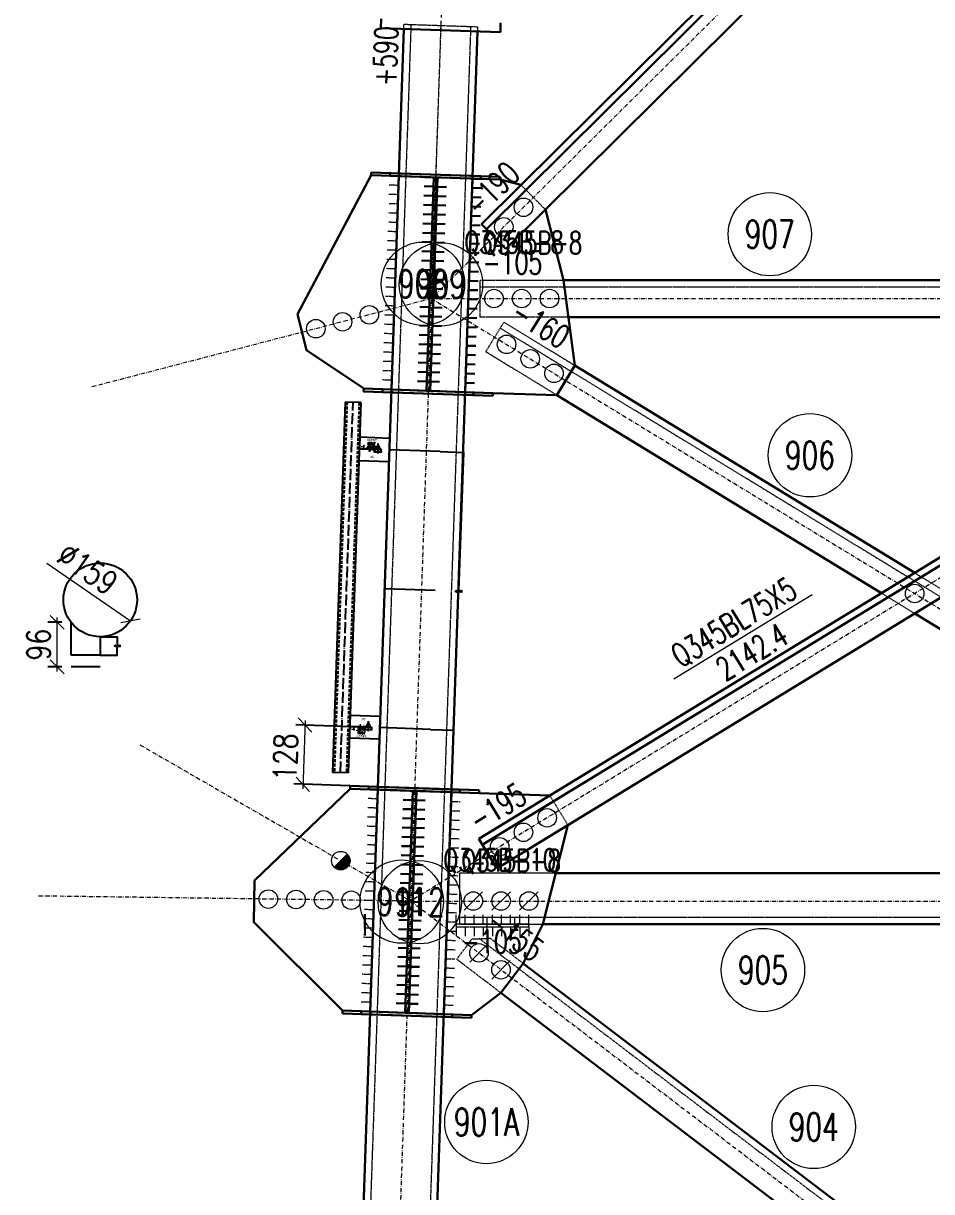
# Model space of a CAD drawing. Extents: x 4047 to 43290, y -150151 to -101862.
# Drawn here: x 13504 to 15466, y -118360 to -115837 of the extents above; entities that cross this region are included whole.
import ezdxf
from ezdxf.enums import TextEntityAlignment as Align

# ---------------------------------------------------------------- set-up
doc = ezdxf.new("R2010")
doc.units = 0
doc.header["$MEASUREMENT"] = 0
for name, pattern in [('ACAD_ISO04W100', [30, 24, -3, 0, -3]), ('Dash', [2.75, 2, -0.75]), ('DashDot', [15.6, 9, -3, 0.6, -3]), ('HIDDEN2', [4.7625, 3.175, -1.5875])]:
    doc.linetypes.add(name, pattern=pattern)
doc.layers.get('0').update_dxf_attribs({"linetype": 'CONTINUOUS', "lineweight": 25})
doc.layers.get('Defpoints').update_dxf_attribs({"linetype": 'CONTINUOUS'})
doc.styles.add('DimFont', font='simplex.shx', dxfattribs={"width": 0.8, "bigfont": 'gbhzfs.shx'})
doc.styles.add('HZ', font='txt.shx', dxfattribs={"width": 0.7, "oblique": 12, "bigfont": 'hztxt.shx'})
doc.styles.get("Standard").update_dxf_attribs({"font": 'simplex.shx', "width": 0.7, "height": 3, "bigfont": 'gbhzfs.shx'})
doc.dimstyles.new('DHDxfDimStyleOpen30', dxfattribs={"dimtxt": 2.5, "dimasz": 2.5, "dimexe": 1.25, "dimexo": 0.625, "dimtad": 2, "dimtxsty": 'DimFont', "dimblk": 'OPEN30', "dimblk1": 'OPEN30', "dimblk2": 'OPEN30', "dimcen": 2.5, "dimadec": 0, "dimazin": 0, "dimtfac": 1, "dimtmove": 0, "dimatfit": 3, "dimldrblk": 'OPEN30', "dimfxl": 0, "dimarcsym": 0})
doc.dimstyles.new('ISO-25', dxfattribs={"dimtxt": 2.5, "dimasz": 2.5, "dimexe": 1.25, "dimexo": 0.625, "dimtad": 2, "dimtxsty": 'Standard', "dimcen": 2.5, "dimadec": 0, "dimazin": 0, "dimtfac": 1, "dimtmove": 0, "dimatfit": 3, "dimfxl": 0, "dimarcsym": 0})
doc.dimstyles.new('ISO-25$0', dxfattribs={"dimtxt": 2, "dimasz": 1.5, "dimexe": 1.25, "dimexo": 0.625, "dimtad": 1, "dimdsep": 46, "dimtxsty": 'Standard', "dimcen": 2.5, "dimclrd": 150, "dimclre": 2, "dimclrt": 6, "dimadec": 0, "dimazin": 0, "dimtfac": 1, "dimtmove": 0, "dimatfit": 0, "dimfxl": 0, "dimarcsym": 0})

# ---------------------------------------------------------------- blocks, each defined once
blk = doc.blocks.new('M20X45S')
at = {"color": 3, "linetype": 'Continuous', "lineweight": 13}
blk.add_circle((0, 0), 1, dxfattribs=at)
blk = doc.blocks.new('M16X40S')
at = {"color": 3, "linetype": 'Continuous', "lineweight": 13}
blk.add_line((-0.707, -0.707), (0.707, 0.707), dxfattribs=at)
blk.add_circle((0, 0), 1, dxfattribs=at)
for radius in [0.9, 0.8, 0.7, 0.6, 0.5, 0.4, 0.3, 0.2, 0.1]:
    blk.add_arc((0, 0), radius, 225, 45, dxfattribs=at)
blk = doc.blocks.new('M20X55S')
at = {"color": 3, "linetype": 'Continuous', "lineweight": 13}
blk.add_line((-1, -1), (1, 1), dxfattribs=at)
blk.add_circle((0, 0), 1, dxfattribs=at)
blk = doc.blocks.new('_OBLIQUE')
at = {"color": 0, "linetype": 'ByBlock', "lineweight": -2}
blk.add_line((-0.5, -0.5), (0.5, 0.5), dxfattribs=at)
blk = doc.blocks.new('*D66')
at = {"color": 0, "linetype": 'Continuous', "lineweight": 0}
blk.add_line((13554.7, -117002.9), (13735.8, -117127.1), dxfattribs=at)
at = {"layer": 'Defpoints', "color": 0, "linetype": 'Continuous'}
for p in [(13604.7, -117037.2), (13735.8, -117127.1)]:
    blk.add_point(p, dxfattribs=at)
at = {"color": 0, "linetype": 'Continuous', "lineweight": 0, "xscale": 30, "yscale": 30, "zscale": 30, "rotation": 325.5448666322968}
blk.add_blockref('_OBLIQUE', (13735.8, -117127.1), dxfattribs=at)
at = {"color": 6, "linetype": 'Continuous', "insert": (13643.1, -117015.1), "char_height": 50, "attachment_point": 5, "rotation": 325.5449, "style": 'DimFont'}
blk.add_mtext('∅159', dxfattribs=at)
blk = doc.blocks.new('_OPEN30')
at = {"color": 0, "linetype": 'ByBlock', "lineweight": -2}
for p, q in [((-1, 0.268), (0, 0)), ((0, 0), (-1, -0.268)), ((0, 0), (-1, 0))]:
    blk.add_line(p, q, dxfattribs=at)
blk = doc.blocks.new('*D67')
at = {"color": 0, "linetype": 'Continuous', "lineweight": -2}
for p, q in [((13670.3, -117161.7), (13707.2, -117161.7)), ((13707, -117161.8), (13707, -117180.1)), ((13707, -117201.5), (13707, -117183.2)), ((13670.3, -117201.7), (13707.2, -117201.7))]:
    blk.add_line(p, q, dxfattribs=at)
at = {"color": 0, "linetype": 'Continuous'}
for points in [[(13707, -117161.8), (13707, -117161.8), (13707, -117161.7)], [(13707, -117201.5), (13707, -117201.5), (13707, -117201.7)]]:
    blk.add_solid(points, dxfattribs=at)
at = {"layer": 'Defpoints', "color": 0, "linetype": 'Continuous'}
for p in [(13670.2, -117161.7), (13707, -117161.7), (13670.2, -117201.7)]:
    blk.add_point(p, dxfattribs=at)
at = {"color": 0, "linetype": 'Continuous', "insert": (13707, -117181.7), "char_height": 3, "attachment_point": 5}
blk.add_mtext('\\A1;40.0000', dxfattribs=at)
blk = doc.blocks.new('*D68')
at = {"color": 0, "linetype": 'Continuous', "lineweight": -2}
for p, q in [((13587.2, -117130.6), (13557, -117130.6)), ((13587.2, -117226.7), (13557, -117226.7))]:
    blk.add_line(p, q, dxfattribs=at)
at = {"color": 0, "linetype": 'Continuous', "lineweight": 0}
blk.add_line((13577, -117236.7), (13577, -117120.6), dxfattribs=at)
at = {"layer": 'Defpoints', "color": 0, "linetype": 'Continuous'}
for p in [(13577, -117130.6), (13607.2, -117130.6), (13607.2, -117226.7)]:
    blk.add_point(p, dxfattribs=at)
at = {"color": 0, "linetype": 'Continuous', "lineweight": 0, "xscale": 30, "yscale": 30, "zscale": 30}
for p, rotation in [((13577, -117130.6), 90), ((13577, -117226.7), 270)]:
    blk.add_blockref('_OBLIQUE', p, dxfattribs=dict(at, rotation=rotation))
at = {"color": 6, "linetype": 'Continuous', "insert": (13537, -117178.6), "char_height": 50, "attachment_point": 5, "rotation": 90, "style": 'DimFont'}
blk.add_mtext('96', dxfattribs=at)
blk = doc.blocks.new('*D74')
at = {"color": 2, "linetype": 'Continuous', "lineweight": -2}
for p, q in [((14404.3, -116762.2), (14454.7, -116763.9)), ((14383.7, -117361.8), (14434.2, -117363.6))]:
    blk.add_line(p, q, dxfattribs=at)
at = {"color": 150, "linetype": 'Continuous', "lineweight": -2}
for p, q in [((14454.6, -116764.1), (14444.3, -117062.2)), ((14434, -117363.4), (14444.2, -117065.3))]:
    blk.add_line(p, q, dxfattribs=at)
at = {"color": 150, "linetype": 'Continuous'}
for points in [[(14454.5, -116764.1), (14454.6, -116764.1), (14454.6, -116763.9)], [(14434, -117363.4), (14434, -117363.4), (14434, -117363.6)]]:
    blk.add_solid(points, dxfattribs=at)
at = {"layer": 'Defpoints', "color": 0, "linetype": 'Continuous'}
for p in [(14404.2, -116762.2), (14454.6, -116763.9), (14383.6, -117361.8)]:
    blk.add_point(p, dxfattribs=at)
at = {"color": 6, "linetype": 'Continuous', "insert": (14444.3, -117063.7), "char_height": 3, "attachment_point": 5}
blk.add_mtext('\\A1;600.0000', dxfattribs=at)
blk = doc.blocks.new('*D76')
at = {"color": 0, "linetype": 'Continuous', "lineweight": 0}
blk.add_line((14112.8, -117342.5), (14107.7, -117490.4), dxfattribs=at)
at = {"color": 0, "linetype": 'Continuous', "lineweight": -2}
for p, q in [((14254.2, -117357.4), (14092.4, -117351.9)), ((14249.8, -117485.2), (14088, -117479.7))]:
    blk.add_line(p, q, dxfattribs=at)
at = {"layer": 'Defpoints', "color": 0, "linetype": 'Continuous'}
for p in [(14274.2, -117358.1), (14108, -117480.4), (14269.8, -117485.9)]:
    blk.add_point(p, dxfattribs=at)
at = {"color": 0, "linetype": 'Continuous', "lineweight": 0, "xscale": 30, "yscale": 30, "zscale": 30}
for p, rotation in [((14112.4, -117352.5), 88.03589448183244), ((14108, -117480.4), 268.0358944818324)]:
    blk.add_blockref('_OBLIQUE', p, dxfattribs=dict(at, rotation=rotation))
at = {"color": 6, "linetype": 'Continuous', "insert": (14070, -117421.6), "char_height": 50, "attachment_point": 5, "rotation": 88.0359, "style": 'DimFont'}
blk.add_mtext('128', dxfattribs=at)

msp = doc.modelspace()

# ---------------------------------------------------------------- linework, layer by layer
at = {"color": 2, "linetype": 'DashDot', "lineweight": 15}
for p, q in [((14635.98819, -109127.58361), (14385.50606, -116431.64477)), ((16404.13351, -114430.46768), (14385.50606, -116431.64477)), ((14405.72736, -115841.99139), (14141.87861, -123535.82342)), ((14385.77132, -116431.71865), (13650.24636, -116623.03781)), ((16472.76016, -116431.64525), (14340.89722, -117732.41048)), ((14385.50606, -116431.64477), (16472.76096, -116431.64477)), ((14385.50685, -116431.64525), (16517.3698, -117732.41048)), ((13755.96896, -117395.09976), (14340.66521, -117732.37604)), ((14341.17041, -117732.4238), (13531.24395, -117721.50854)), ((14340.89742, -117732.40926), (16575.7015, -119433.40991)), ((14340.89821, -117732.40987), (16517.3688, -117732.40987))]:
    msp.add_line(p, q, dxfattribs=at)
at = {"color": 7, "linetype": 'Continuous', "lineweight": 30}
for p, q in [((16292.0679, -114509.1779), (14504.2456, -116281.54506)), ((14390.38501, -116169.93794), (14370.39678, -116169.25247)), ((14398.38031, -116170.21213), (14418.36854, -116170.89759)), ((14473.92939, -116172.80297), (14493.91764, -116173.48844)), ((14389.69807, -116189.96905), (14369.70984, -116189.28358)), ((14397.69337, -116190.24323), (14417.6816, -116190.9287)), ((14473.24246, -116192.83408), (14493.23071, -116193.51955)), ((14388.3242, -116230.03126), (14368.33596, -116229.3458)), ((14389.01114, -116210.00016), (14369.0229, -116209.31469)), ((14396.31949, -116230.30545), (14416.30773, -116230.99092)), ((14397.00643, -116210.27434), (14416.99467, -116210.95981)), ((14472.55552, -116212.86519), (14492.54377, -116213.55066)), ((14387.63726, -116250.06237), (14367.64903, -116249.3769)), ((14395.63256, -116250.33656), (14415.62079, -116251.02203)), ((14471.18164, -116252.9274), (14491.16989, -116253.61287)), ((14471.86858, -116232.8963), (14491.85683, -116233.58176)), ((14386.95032, -116270.09348), (14366.96209, -116269.40801)), ((14394.94562, -116270.36767), (14414.93385, -116271.05313)), ((14470.4947, -116272.95851), (14490.48295, -116273.64398)), ((14386.26339, -116290.12459), (14366.27515, -116289.43912)), ((14394.25868, -116290.39878), (14414.24692, -116291.08424)), ((14469.80777, -116292.98962), (14489.79602, -116293.67509)), ((14384.88951, -116330.18681), (14364.90127, -116329.50134)), ((14385.57645, -116310.1557), (14365.58821, -116309.47023)), ((14392.88481, -116330.46099), (14412.87304, -116331.14646)), ((14393.57174, -116310.42988), (14413.55998, -116311.11535)), ((14468.43389, -116333.05184), (14488.42214, -116333.73731)), ((14469.12083, -116313.02073), (14489.10908, -116313.7062)), ((14384.20257, -116350.21791), (14364.21434, -116349.53245)), ((14392.19787, -116350.4921), (14412.1861, -116351.17757)), ((14467.74695, -116353.08295), (14487.7352, -116353.76841)), ((14383.51564, -116370.24902), (14363.5274, -116369.56355)), ((14391.51093, -116370.52321), (14411.49917, -116371.20868)), ((14467.06002, -116373.11405), (14487.04827, -116373.79952)), ((14382.8287, -116390.28013), (14362.84046, -116389.59466)), ((14390.82399, -116390.55432), (14410.81223, -116391.23978)), ((14466.37308, -116393.14516), (14486.36133, -116393.83063)), ((14381.45482, -116430.34235), (14361.46659, -116429.65688)), ((14382.14176, -116410.31124), (14362.15352, -116409.62577)), ((14389.45012, -116430.61653), (14409.43835, -116431.302)), ((14390.13705, -116410.58543), (14410.12529, -116411.27089)), ((14464.9992, -116433.20738), (14484.98745, -116433.89285)), ((14465.68614, -116413.17627), (14485.67439, -116413.86174)), ((14380.76788, -116450.37346), (14360.77965, -116449.68799)), ((14388.76318, -116450.64764), (14408.75142, -116451.33311)), ((14464.31227, -116453.23849), (14484.30052, -116453.92396)), ((14380.08095, -116470.40456), (14360.09271, -116469.7191)), ((14388.07624, -116470.67875), (14408.06448, -116471.36422)), ((14463.62533, -116473.2696), (14483.61358, -116473.95506)), ((14378.70707, -116510.46678), (14358.71884, -116509.78131)), ((14379.39401, -116490.43567), (14359.40577, -116489.7502)), ((14387.3893, -116490.70986), (14407.37754, -116491.39533)), ((14462.93839, -116493.3007), (14482.92664, -116493.98617)), ((16324.19728, -116495.34824), (14495.37834, -117611.20989)), ((14378.02013, -116530.49789), (14358.0319, -116529.81242)), ((14386.01543, -116530.77208), (14406.00366, -116531.45754)), ((14386.70237, -116510.74097), (14406.6906, -116511.42643)), ((14461.56452, -116533.36292), (14481.55277, -116534.04839)), ((14462.25145, -116513.33181), (14482.2397, -116514.01728)), ((14377.3332, -116550.529), (14357.34496, -116549.84353)), ((14385.32849, -116550.80318), (14405.31673, -116551.48865)), ((14460.87758, -116553.39403), (14480.86583, -116554.0795)), ((14376.64626, -116570.56011), (14356.65802, -116569.87464)), ((14384.64155, -116570.83429), (14404.62979, -116571.51976)), ((14460.19064, -116573.42514), (14480.17889, -116574.11061)), ((14375.27238, -116610.62232), (14355.28415, -116609.93685)), ((14375.95932, -116590.59121), (14355.97108, -116589.90575)), ((14383.26768, -116610.89651), (14403.25591, -116611.58198)), ((14383.95462, -116590.8654), (14403.94285, -116591.55087)), ((14459.5037, -116593.45625), (14479.49195, -116594.14171)), ((14374.58545, -116630.65343), (14354.59721, -116629.96796)), ((14382.58074, -116630.92762), (14402.56898, -116631.61308)), ((14458.12983, -116633.51846), (14478.11808, -116634.20393)), ((14458.81676, -116613.48735), (14478.80501, -116614.17282)), ((14344.9614, -117494.49084), (14324.97316, -117493.80537)), ((14344.27662, -117514.45899), (14324.28839, -117513.77353)), ((14352.27192, -117514.73318), (14372.26015, -117515.41865)), ((14352.9567, -117494.76502), (14372.94493, -117495.45049)), ((14343.59184, -117534.42715), (14323.60361, -117533.74169)), ((14351.58714, -117534.70134), (14371.57537, -117535.38681)), ((14342.90706, -117554.39531), (14322.91883, -117553.70984)), ((14350.90236, -117554.6695), (14370.89059, -117555.35496)), ((14341.53751, -117594.33163), (14321.54927, -117593.64616)), ((14342.22229, -117574.36347), (14322.23405, -117573.678)), ((14349.5328, -117594.60581), (14369.52104, -117595.29128)), ((14350.21758, -117574.63766), (14370.20582, -117575.32312)), ((14340.85273, -117614.29978), (14320.86449, -117613.61432)), ((14348.84802, -117614.57397), (14368.83626, -117615.25944)), ((14340.16795, -117634.26794), (14320.17971, -117633.58247)), ((14348.16324, -117634.54213), (14368.15148, -117635.2276)), ((14339.48317, -117654.2361), (14319.49493, -117653.55063)), ((14347.47846, -117654.51029), (14367.4667, -117655.19575)), ((14338.11361, -117694.17242), (14318.12538, -117693.48695)), ((14338.79839, -117674.20426), (14318.81016, -117673.51879)), ((14346.10891, -117694.4466), (14366.09714, -117695.13207)), ((14346.79369, -117674.47844), (14366.78192, -117675.16391)), ((14337.42883, -117714.14057), (14317.4406, -117713.45511)), ((14345.42413, -117714.41476), (14365.41236, -117715.10023)), ((14336.74405, -117734.10873), (14316.75582, -117733.42326)), ((14344.73935, -117734.38292), (14364.72759, -117735.06839)), ((14336.05928, -117754.07689), (14316.07104, -117753.39142)), ((14344.05457, -117754.35108), (14364.04281, -117755.03654)), ((14334.68972, -117794.0132), (14314.70148, -117793.32774)), ((14335.3745, -117774.04505), (14315.38626, -117773.35958)), ((14342.68501, -117794.28739), (14362.67325, -117794.97286)), ((14343.36979, -117774.31923), (14363.35803, -117775.0047)), ((14334.00494, -117813.98136), (14314.0167, -117813.2959)), ((14342.00023, -117814.25555), (14361.98847, -117814.94102)), ((14333.32016, -117833.94952), (14313.33192, -117833.26405)), ((14341.31545, -117834.22371), (14361.30369, -117834.90918)), ((14332.63538, -117853.91768), (14312.64715, -117853.23221)), ((14340.63068, -117854.19187), (14360.61891, -117854.87733)), ((14331.26582, -117893.85399), (14311.27759, -117893.16853)), ((14331.9506, -117873.88584), (14311.96237, -117873.20037)), ((14339.26112, -117894.12818), (14359.24935, -117894.81365)), ((14339.9459, -117874.16002), (14359.93413, -117874.84549)), ((14330.58104, -117913.82215), (14310.59281, -117913.13668)), ((14338.57634, -117914.09634), (14358.56458, -117914.78181)), ((14329.89627, -117933.79031), (14309.90803, -117933.10484)), ((14337.89156, -117934.0645), (14357.8798, -117934.74996)), ((14328.52671, -117973.72663), (14308.53847, -117973.04116)), ((14329.21149, -117953.75847), (14309.22325, -117953.073)), ((14337.20678, -117954.03265), (14357.19502, -117954.71812)), ((14336.522, -117974.00081), (14356.51024, -117974.68628))]:
    msp.add_line(p, q, dxfattribs=at)
at = {"color": 1, "linetype": 'Dash', "lineweight": 20}
for p, q in [((14341.26525, -115839.78076), (14098.32327, -122923.97116)), ((14470.18947, -115844.20203), (14227.24748, -122928.39243)), ((14325.93133, -115849.26078), (14326.27407, -115839.26666)), ((14326.27407, -115839.26666), (14485.18065, -115844.71613)), ((14485.18065, -115844.71613), (14484.83792, -115854.71025)), ((14255.49422, -116165.31206), (14315.07782, -116167.35539)), ((14315.07782, -116167.35539), (14295.21662, -116166.67428)), ((14473.92939, -116172.80297), (14533.79665, -116174.85603)), ((14313.70394, -116207.4176), (14293.84274, -116206.73649)), ((14314.39088, -116187.3865), (14294.52968, -116186.70539)), ((14578.90551, -116186.40885), (14631.7078, -116239.67158)), ((14313.017, -116227.44871), (14293.1558, -116226.7676)), ((14312.33006, -116247.47982), (14292.46887, -116246.79871)), ((14311.64313, -116267.51093), (14291.78193, -116266.82982)), ((14310.26925, -116307.57315), (14290.40805, -116306.89204)), ((14310.95619, -116287.54204), (14291.09499, -116286.86093)), ((14309.58231, -116327.60425), (14289.72111, -116326.92314)), ((14308.89538, -116347.63536), (14289.03418, -116346.95425)), ((14308.20844, -116367.66647), (14288.34724, -116366.98536)), ((14306.83456, -116407.72869), (14286.97336, -116407.04758)), ((14307.5215, -116387.69758), (14287.6603, -116387.01647)), ((14490.50606, -116471.64477), (14490.50606, -116391.64477)), ((14490.50606, -116391.64477), (14670.50606, -116391.64477)), ((14490.50606, -116406.64477), (16367.76096, -116406.64477)), ((14306.14763, -116427.7598), (14286.28643, -116427.07869)), ((14305.46069, -116447.7909), (14285.59949, -116447.10979)), ((14304.77375, -116467.82201), (14284.91255, -116467.1409)), ((14681.35101, -116471.64477), (14490.50606, -116471.64477)), ((14502.81842, -116546.56694), (14541.88256, -116482.54356)), ((14541.88256, -116482.54356), (14695.53786, -116576.297)), ((14303.39987, -116507.88423), (14283.53868, -116507.20312)), ((14304.08681, -116487.85312), (14284.22561, -116487.17201)), ((14534.06973, -116495.34824), (16362.88868, -117611.20989)), ((14302.71294, -116527.91534), (14282.85174, -116527.23423)), ((14302.026, -116547.94645), (14282.1648, -116547.26534)), ((14656.47372, -116640.32038), (14502.81842, -116546.56694)), ((14301.33906, -116567.97755), (14281.47786, -116567.29644)), ((14299.96519, -116608.03977), (14280.10399, -116607.35866)), ((14300.65212, -116588.00866), (14280.79092, -116587.32755)), ((14299.27825, -116628.07088), (14239.69465, -116626.02755)), ((14299.27825, -116628.07088), (14279.41705, -116627.38977)), ((14518.00312, -116635.57173), (14458.12983, -116633.51846)), ((15429.13351, -117023.9035), (15501.13049, -117067.83276)), ((15429.13351, -117111.76203), (15357.13653, -117067.83276)), ((14210.07098, -117489.86497), (14269.65436, -117491.90829)), ((14269.65436, -117491.90829), (14249.79324, -117491.22718)), ((14268.96958, -117511.87645), (14249.10846, -117511.19534)), ((14427.821, -117517.32403), (14447.80925, -117518.0095)), ((14428.50578, -117497.35587), (14448.49403, -117498.04134)), ((14428.50578, -117497.35587), (14488.37907, -117499.40914)), ((14641.2226, -117504.65068), (14680.28674, -117568.67406)), ((14268.28481, -117531.84461), (14248.42368, -117531.1635)), ((14427.13622, -117537.29219), (14447.12447, -117537.97765)), ((14267.60003, -117551.81277), (14247.7389, -117551.13166)), ((14426.45145, -117557.26034), (14446.4397, -117557.94581)), ((14266.23047, -117591.74908), (14246.36934, -117591.06797)), ((14266.91525, -117571.78092), (14247.05412, -117571.09981)), ((14425.76667, -117577.2285), (14445.75492, -117577.91397)), ((14265.54569, -117611.71724), (14245.68456, -117611.03613)), ((14424.39711, -117617.16482), (14444.38536, -117617.85028)), ((14425.08189, -117597.19666), (14445.07014, -117597.88213)), ((14264.86091, -117631.6854), (14244.99978, -117631.00429)), ((14423.71233, -117637.13297), (14443.70058, -117637.81844)), ((14264.17613, -117651.65355), (14244.31501, -117650.97245)), ((14423.02755, -117657.10113), (14443.0158, -117657.7866)), ((14262.80658, -117691.58987), (14242.94545, -117690.90876)), ((14263.49135, -117671.62171), (14243.63023, -117670.9406)), ((14422.34277, -117677.06929), (14442.33102, -117677.75476)), ((14445.89821, -117672.40987), (14445.89821, -117782.40987)), ((14653.88949, -117672.40987), (14445.89821, -117672.40987)), ((14262.1218, -117711.55803), (14242.26067, -117710.87692)), ((14420.97321, -117717.00561), (14440.96146, -117717.69107)), ((14421.65799, -117697.03745), (14441.64624, -117697.72292)), ((14261.43702, -117731.52619), (14241.57589, -117730.84508)), ((14420.28844, -117736.97376), (14440.27669, -117737.65923)), ((14260.06746, -117771.4625), (14240.20633, -117770.78139)), ((14240.7782, -117781.07802), (14240.96985, -117761.0907)), ((14260.75224, -117751.49434), (14240.89111, -117750.81324)), ((14242.75787, -117780.86796), (14242.94952, -117760.88064)), ((14419.60366, -117756.94192), (14439.59191, -117757.62739)), ((14438.54546, -117782.40987), (14438.54546, -117762.42163)), ((14445.89821, -117767.40987), (16412.3688, -117767.40987)), ((14458.21455, -117782.40987), (14458.21455, -117762.42163)), ((14477.88365, -117782.40987), (14477.88365, -117762.42163)), ((14497.55274, -117782.40987), (14497.55274, -117762.42163)), ((14517.22184, -117782.40987), (14517.22184, -117762.42163)), ((14536.89093, -117782.40987), (14536.89093, -117762.42163)), ((14556.56003, -117782.40987), (14556.56003, -117762.42163)), ((14576.22912, -117782.40987), (14576.22912, -117762.42163)), ((14595.89821, -117782.40987), (14595.89821, -117762.42163)), ((14259.38268, -117791.43066), (14239.52155, -117790.74955)), ((14240.72071, -117787.07421), (14240.52906, -117807.06153)), ((14240.72071, -117787.07421), (14240.7782, -117781.07802)), ((14242.70038, -117786.86415), (14240.72071, -117787.07421)), ((14240.7782, -117781.07802), (14242.75787, -117780.86796)), ((14242.70038, -117786.86415), (14242.50874, -117806.85147)), ((14242.75787, -117780.86796), (14242.70038, -117786.86415)), ((14418.91888, -117776.91008), (14438.90713, -117777.59555)), ((14438.54546, -117782.40987), (14438.54546, -117788.40634)), ((14595.89821, -117782.40987), (14438.54546, -117782.40987)), ((14438.54546, -117788.40634), (14438.54546, -117808.39458)), ((14438.54546, -117788.40634), (14595.89821, -117788.40634)), ((14445.89821, -117782.40987), (14625.89821, -117782.40987)), ((14458.21455, -117788.40634), (14458.21455, -117808.39458)), ((14477.88365, -117788.40634), (14477.88365, -117808.39458)), ((14497.55274, -117788.40634), (14497.55274, -117808.39458)), ((14517.22184, -117788.40634), (14517.22184, -117808.39458)), ((14536.89093, -117788.40634), (14536.89093, -117808.39458)), ((14556.56003, -117788.40634), (14556.56003, -117808.39458)), ((14576.22912, -117788.40634), (14576.22912, -117808.39458)), ((14595.89821, -117788.40634), (14595.89821, -117782.40987)), ((14595.89821, -117788.40634), (14595.89821, -117808.39458)), ((14258.6979, -117811.39882), (14238.83677, -117810.71771)), ((14417.54932, -117816.8464), (14437.53757, -117817.53186)), ((14418.2341, -117796.87824), (14438.22235, -117797.56371)), ((14440.0084, -117858.11532), (14473.31962, -117814.35047)), ((14473.31962, -117814.35047), (14512.33282, -117812.62711)), ((14488.9249, -117813.66112), (16467.50564, -119319.63972)), ((14512.33282, -117812.62711), (14583.94883, -117867.13698)), ((14258.01312, -117831.36698), (14238.152, -117830.68587)), ((14416.86454, -117836.81455), (14436.85279, -117837.50002)), ((14256.64357, -117871.30329), (14236.78244, -117870.62218)), ((14257.32834, -117851.33513), (14237.46722, -117850.65403)), ((14416.17976, -117856.78271), (14436.16801, -117857.46818)), ((14535.49615, -117930.79495), (14440.0084, -117858.11532)), ((14255.95879, -117891.27145), (14236.09766, -117890.59034)), ((14414.81021, -117896.71903), (14434.79845, -117897.40449)), ((14415.49498, -117876.75087), (14435.48323, -117877.43634)), ((14255.27401, -117911.23961), (14235.41288, -117910.5585)), ((14414.12543, -117916.68718), (14434.11368, -117917.37265)), ((14254.58923, -117931.20776), (14234.7281, -117930.52666)), ((14413.44065, -117936.65534), (14433.4289, -117937.34081)), ((14253.21967, -117971.14408), (14193.63629, -117969.10076)), ((14253.21967, -117971.14408), (14233.35854, -117970.46297)), ((14253.90445, -117951.17592), (14234.04332, -117950.49481)), ((14412.75587, -117956.6235), (14432.74412, -117957.30897)), ((14412.07109, -117976.59166), (14432.05934, -117977.27713)), ((14471.94438, -117978.64493), (14412.07109, -117976.59166))]:
    msp.add_line(p, q, dxfattribs=at)
at = {"color": 3, "ltscale": 5}
for p, q in [((14199.23795, -116655.10301), (14171.81924, -117454.63301)), ((14233.21798, -116656.26831), (14199.23795, -116655.10301)), ((14233.21798, -116656.26831), (14205.79926, -117455.7983)), ((14230.64747, -116731.22424), (14228.9338, -116781.19487)), ((14295.60928, -116733.45201), (14230.64747, -116731.22424)), ((14293.89561, -116783.42264), (14295.60928, -116733.45201)), ((14229.79064, -116756.20956), (14278.512, -116757.88038)), ((14269.76714, -116757.58049), (14229.79064, -116756.20956)), ((14269.76714, -116757.58049), (14269.46724, -116766.32535)), ((14269.76714, -116757.58049), (14270.21697, -116744.4632)), ((14228.9338, -116781.19487), (14293.89561, -116783.42264)), ((14293.89561, -116783.42264), (14293.89561, -116783.42264)), ((14208.36976, -117380.84237), (14210.08343, -117330.87174)), ((14210.08343, -117330.87174), (14275.04525, -117333.09951)), ((14275.04525, -117333.09951), (14273.33158, -117383.07014)), ((14275.04525, -117333.09951), (14275.04525, -117333.09951)), ((14209.2266, -117355.85705), (14257.94796, -117357.52788)), ((14249.2031, -117357.22799), (14209.2266, -117355.85705)), ((14249.2031, -117357.22799), (14248.90321, -117365.97285)), ((14249.2031, -117357.22799), (14248.90321, -117365.97285)), ((14249.2031, -117357.22799), (14249.65294, -117344.1107)), ((14249.2031, -117357.22799), (14249.50299, -117348.48313)), ((14273.33158, -117383.07014), (14208.36976, -117380.84237)), ((14205.79926, -117455.7983), (14171.81924, -117454.63301))]:
    msp.add_line(p, q, dxfattribs=at)
at = {"color": 3, "linetype": 'HIDDEN2', "ltscale": 2}
for p, q in [((14203.2356, -116655.2401), (14175.81689, -117454.7701)), ((14229.22033, -116656.13121), (14201.80161, -117455.66121))]:
    msp.add_line(p, q, dxfattribs=at)
at = {"color": 3, "linetype": 'ACAD_ISO04W100'}
msp.add_line((14188.80925, -117455.21565), (14216.22796, -116655.68566), dxfattribs=at)
at = {"color": 10}
for p, q in [((14270.10469, -116747.73755), (14261.07412, -116762.20964)), ((14261.07412, -116762.20964), (14278.1226, -116762.79429)), ((14278.1226, -116762.79429), (14270.10469, -116747.73755)), ((14249.54065, -117347.38504), (14240.51008, -117361.85713)), ((14240.51008, -117361.85713), (14257.55857, -117362.44179)), ((14257.55857, -117362.44179), (14249.54065, -117347.38504))]:
    msp.add_line(p, q, dxfattribs=at)
at = {"color": 3, "linetype": 'Continuous'}
for p, q in [((14404.19281, -116762.19042), (14294.75245, -116758.43733)), ((14393.9108, -117062.01417), (14284.47043, -117058.26108)), ((13590.70685, -117082.15194), (13590.20685, -117082.15194)), ((13607.20685, -117201.65194), (13607.20685, -117130.64163)), ((13670.20685, -117161.65194), (13670.20685, -117201.65194)), ((13670.20685, -117201.65194), (13607.20685, -117201.65194)), ((13670.20685, -117226.65194), (13607.20685, -117226.65194)), ((14383.62878, -117361.83792), (14274.18841, -117358.08482))]:
    msp.add_line(p, q, dxfattribs=at)
at = {"color": 7, "linetype": 'Continuous', "lineweight": 13}
msp.add_line((15207.49557, -117071.27829), (14908.7198, -117253.5776), dxfattribs=at)
at = {"color": 7, "linetype": 'Continuous', "lineweight": 30}
for points in [[(16281.50744, -114498.52535), (14493.68514, -116270.89252)], [(14546.48743, -116324.15524), (16334.30973, -114551.78808)], [(14277.14588, -115827.576), (14276.46041, -115847.56425)], [(14083.67482, -122913.46294), (14325.93133, -115849.26078)], [(14276.46041, -115847.56425), (14534.30884, -115856.40679)], [(14534.30884, -115856.40679), (14534.99431, -115836.41854)], [(14484.83792, -115854.71025), (14242.5814, -122918.91241)], [(14096.1152, -116465.47952), (14255.49422, -116165.31206)], [(14255.33593, -116159.3031), (14255.13029, -116165.29958)], [(14255.13029, -116165.29958), (14492.2588, -116173.43155)], [(14492.46444, -116167.43508), (14255.33593, -116159.3031)], [(14295.89266, -116166.69746), (14296.0983, -116160.70099)], [(14533.79665, -116174.85603), (14295.89266, -116166.69746)], [(14296.0983, -116160.70099), (14534.00229, -116168.85956)], [(14315.07782, -116167.35539), (14299.27825, -116628.07088)], [(14390.38501, -116169.93794), (14374.58545, -116630.65343)], [(14382.58074, -116630.92762), (14398.38031, -116170.21213)], [(14398.38031, -116170.21213), (14390.38501, -116169.93794)], [(14458.12983, -116633.51846), (14473.92939, -116172.80297)], [(14492.2588, -116173.43155), (14492.46444, -116167.43508)], [(14534.00229, -116168.85956), (14533.79665, -116174.85603)], [(14533.79665, -116174.85603), (14533.89414, -116174.85938)], [(14533.89414, -116174.85938), (14578.90551, -116186.40885)], [(14631.7078, -116239.67158), (14670.50606, -116391.64477)], [(14493.68514, -116270.89252), (14546.48743, -116324.15524)], [(14670.50606, -116391.64477), (14695.53786, -116576.297)], [(14670.50606, -116391.64477), (16187.76096, -116391.64477)], [(14115.97575, -116542.93309), (14096.1152, -116465.47952)], [(16316.38446, -116482.54356), (14487.56551, -117598.40521)], [(16176.91601, -116471.64477), (14681.35101, -116471.64477)], [(14239.69465, -116626.02755), (14115.97575, -116542.93309)], [(14526.62965, -117662.42859), (16355.44859, -116546.56694)], [(14695.53786, -116576.297), (14656.47372, -116640.32038)], [(14695.53786, -116576.297), (15429.13351, -117023.9035)], [(14239.33073, -116626.01507), (14239.12509, -116632.01154)], [(14239.12509, -116632.01154), (14476.25359, -116640.14352)], [(14476.45923, -116634.14704), (14239.33073, -116626.01507)], [(14279.77158, -116633.40545), (14279.97722, -116627.40898)], [(14517.79748, -116641.56821), (14279.77158, -116633.40545)], [(14279.97722, -116627.40898), (14518.00312, -116635.57173)], [(14374.58545, -116630.65343), (14382.58074, -116630.92762)], [(14476.25359, -116640.14352), (14476.45923, -116634.14704)], [(14518.00312, -116635.57173), (14517.79748, -116641.56821)], [(14656.47372, -116640.32038), (14518.00312, -116635.57173)], [(15357.13653, -117067.83276), (14656.47372, -116640.32038)], [(16177.98028, -117568.67406), (15429.13351, -117111.76203)], [(14003.23591, -117687.84728), (14210.07098, -117489.86497)], [(14209.91247, -117483.856), (14209.70683, -117489.85248)], [(14209.70683, -117489.85248), (14446.832, -117497.98434)], [(14447.03764, -117491.98787), (14209.91247, -117483.856)], [(14250.35317, -117491.24639), (14250.55882, -117485.24991)], [(14488.37907, -117499.40914), (14250.35317, -117491.24639)], [(14250.55882, -117485.24991), (14488.58471, -117493.41266)], [(14269.65436, -117491.90829), (14253.21967, -117971.14408)], [(14446.832, -117497.98434), (14447.03764, -117491.98787)], [(14488.58471, -117493.41266), (14488.37907, -117499.40914)], [(14344.9614, -117494.49084), (14328.52671, -117973.72663)], [(14336.522, -117974.00081), (14352.9567, -117494.76502)], [(14352.9567, -117494.76502), (14344.9614, -117494.49084)], [(14412.07109, -117976.59166), (14428.50578, -117497.35587)], [(14488.37907, -117499.40914), (14641.2226, -117504.65068)], [(14680.28674, -117568.67406), (14625.89821, -117782.40987)], [(14487.56551, -117598.40521), (14526.62965, -117662.42859)], [(14001.99938, -117777.83854), (14003.23591, -117687.84728)], [(16204.37753, -117672.40987), (14653.88949, -117672.40987)], [(14193.63629, -117969.10076), (14001.99938, -117777.83854)], [(14625.89821, -117782.40987), (14583.94883, -117867.13698)], [(14625.89821, -117782.40987), (16232.3688, -117782.40987)], [(14583.94883, -117867.13698), (14535.49615, -117930.79495)], [(14583.94883, -117867.13698), (15429.13351, -118510.44155)], [(14535.49615, -117930.79495), (14472.03584, -117978.64806)], [(15363.08969, -118560.71019), (14535.49615, -117930.79495)], [(14193.27213, -117969.08827), (14193.06649, -117975.08474)], [(14430.39731, -117977.22013), (14193.27213, -117969.08827)], [(14233.71284, -117976.47865), (14233.91848, -117970.48217)], [(14233.91848, -117970.48217), (14471.94438, -117978.64493)], [(14193.06649, -117975.08474), (14430.19167, -117983.2166)], [(14471.73874, -117984.6414), (14233.71284, -117976.47865)], [(14328.52671, -117973.72663), (14336.522, -117974.00081)], [(14430.19167, -117983.2166), (14430.39731, -117977.22013)], [(14471.94438, -117978.64493), (14471.73874, -117984.6414)], [(14472.03584, -117978.64806), (14471.94438, -117978.64493)]]:
    msp.add_lwpolyline(points, dxfattribs=at)
at = {"color": 3, "linetype": 'Continuous', "lineweight": 20}
for points in [[(14505.89821, -117797.40987), (14505.89821, -117767.40987)], [(14565.89821, -117797.40987), (14565.89821, -117767.40987)]]:
    msp.add_lwpolyline(points, dxfattribs=at)
at = {"color": 7, "linetype": 'Continuous', "lineweight": 13}
for centre in [(15116.25769, -116292.64477), (14367.08777, -116399.76765), (14406.11987, -116401.1062), (15203.05354, -116769.98658), (14321.3466, -117733.5807), (14360.37885, -117734.91925), (15101.38841, -117881.40987), (14504.14124, -118209.54027), (15211.13109, -118220.09611)]:
    msp.add_circle(centre, 90, dxfattribs=at)
at = {"color": 3, "linetype": 'Continuous'}
msp.add_circle((13670.20685, -117082.15194), 79.5, dxfattribs=at)
at = {"color": 3, "ltscale": 5}
for p in [(14269.76714, -116757.58049), (14249.2031, -117357.22799), (14249.2031, -117357.22799)]:
    msp.add_point(p, dxfattribs=at)
for p in [(14269.76714, -116757.58049), (14249.2031, -117357.22799)]:
    msp.add_point(p)

# ---------------------------------------------------------------- block references
at = {"color": 3, "linetype": 'Continuous', "lineweight": 13, "xscale": 20, "yscale": 20, "zscale": 20}
for name, p in [('M20X45S', (14584.35358, -116234.51622)), ('M20X45S', (14541.74339, -116276.75805)), ('M20X45S', (14520.50606, -116431.64477)), ('M20X45S', (14580.50606, -116431.64477)), ('M20X45S', (14640.50606, -116431.64477)), ('M20X45S', (14251.29191, -116466.69841)), ('M20X45S', (14135.83525, -116496.73012)), ('M20X45S', (14193.56358, -116481.71427)), ('M20X45S', (14547.69862, -116530.60724)), ('M20X45S', (14598.91732, -116561.85855)), ('M20X45S', (14650.13601, -116593.10986)), ('M20X45S', (15429.13105, -117068.41699)), ('M20X45S', (14635.40575, -117552.71485)), ('M20X45S', (14584.18705, -117583.96615)), ('M20X45S', (14532.96835, -117615.21746)), ('M16X40S', (14189.70847, -117645.29813)), ('M20X45S', (14033.4029, -117728.27607)), ('M20X45S', (14093.01606, -117729.07946)), ('M20X45S', (14152.62922, -117729.88286)), ('M20X45S', (14212.24237, -117730.68626)), ('M20X55S', (14475.89821, -117732.40987)), ('M20X55S', (14535.89821, -117732.40987)), ('M20X55S', (14595.89821, -117732.40987)), ('M20X55S', (14488.10727, -117844.4567)), ('M20X55S', (14535.85075, -117880.79621))]:
    msp.add_blockref(name, p, dxfattribs=at)

# ---------------------------------------------------------------- texts
at = {"color": 7, "linetype": 'Continuous', "lineweight": 13, "width": 0.7}
for s, rotation, p in [('+590', 88.03589448, (14286.39696, -115907.94028)), ('-190', 44.75127497, (14516.99588, -116194.97902)), ('-160', 328.61036843, (14621.16978, -116486.99174)), ('Q345BL75X5', 31.38963157, (15038.57562, -117130.41626)), ('2142.4', 31.38963157, (15077.63976, -117194.43964)), ('-195', 31.38963157, (14527.7886, -117529.93366)), ('-155', 322.72375558, (14566.874, -117807.01377))]:
    msp.add_text(s, height=50, rotation=rotation, dxfattribs=at).set_placement(p, align=Align.MIDDLE_CENTER)
for s, height, p in [('907', 60, (15116.25769, -116292.64477)), ('-105', 50, (14560.50606, -116354.14477)), ('908', 60, (14367.08777, -116399.76765)), ('909', 60, (14406.11987, -116401.1062)), ('906', 60, (15203.05354, -116769.98658)), ('911', 60, (14321.3466, -117733.5807)), ('912', 60, (14360.37885, -117734.91925)), ('-105', 50, (14515.89821, -117819.90987)), ('905', 60, (15101.38841, -117881.40987)), ('901A', 60, (14504.14124, -118209.54027)), ('904', 60, (15211.13109, -118220.09611))]:
    msp.add_text(s, height=height, dxfattribs=at).set_placement(p, align=Align.MIDDLE_CENTER)
for s, p in [('Q345B-8', (14457.08777, -116309.76765)), ('Q345B-8', (14496.11987, -116311.1062)), ('Q345B-10', (14411.3466, -117643.5807)), ('Q345B-8', (14450.37885, -117644.91925))]:
    msp.add_text(s, height=48, dxfattribs=at).set_placement(p, align=Align.MIDDLE_LEFT)
at = {"color": 3, "ltscale": 5, "style": 'HZ', "oblique": 12, "width": 0.7}
for s, p in [('扶手标准件', (14245.13048, -116739.93524)), ('-6 _Q235B', (14232.83599, -116753.02156)), ('F800#', (14246.70932, -116746.74335)), ('8 件', (14249.80254, -116761.78386)), ('焊件', (14253.34362, -116776.16417)), ('焊件', (14233.92676, -117342.36003)), ('-6 _Q235B', (14211.91788, -117362.99399)), ('F800#', (14225.30281, -117370.95741)), ('8 件', (14229.41271, -117356.35154)), ('扶手标准件', (14223.24971, -117377.97867))]:
    msp.add_text(s, height=4.5, rotation=358.03589448, dxfattribs=at).set_placement(p)

# ---------------------------------------------------------------- dimensions: what is measured, and where the dimension line sits
at = {"color": 3, "linetype": 'Continuous'}
dim = msp.add_aligned_dim(p1=(14383.62878, -117361.83792), p2=(14404.19281, -116762.19042), distance=-50.40206, dimstyle='ISO-25$0', override={"dimtxt": 0.18, "dimasz": 0.18, "dimexe": 0.18, "dimexo": 0.0625, "dimgap": 0.09, "dimtad": 0, "dimtih": 1, "dimtoh": 1, "dimdec": 4, "dimzin": 0, "dimcen": 0.09, "dimtdec": 4, "dimtofl": 0, "dimtolj": 1, "dimtzin": 0}, dxfattribs=at)
dim.commit()
dim.dimension.update_dxf_attribs({"geometry": '*D74', "text_midpoint": (14444.28325, -117063.74162)})
dim = msp.add_diameter_dim_2p(p1=(13604.65357, -117037.17396), p2=(13735.76012, -117127.12992), dimstyle='DHDxfDimStyleOpen30', override={"dimtxt": 50, "dimasz": 30, "dimexe": 20, "dimexo": 20, "dimgap": 15, "dimdec": 0, "dimblk1": 'OBLIQUE', "dimblk2": 'OBLIQUE', "dimsah": 1, "dimdle": 10, "dimclrt": 6, "dimlwd": 0}, dxfattribs=at)
dim.commit()
dim.dimension.update_dxf_attribs({"geometry": '*D66', "text_midpoint": (13620.51672, -117048.05812), "dimtype": 163})
for base, p1, p2, dimstyle, override, picture, middle in [((13577, -117130.64163), (13607.20685, -117226.65194), (13607.20685, -117130.64163), 'DHDxfDimStyleOpen30', {"dimtxt": 50, "dimasz": 30, "dimexe": 20, "dimexo": 20, "dimgap": 15, "dimdec": 0, "dimblk1": 'OBLIQUE', "dimblk2": 'OBLIQUE', "dimsah": 1, "dimdle": 10, "dimclrt": 6, "dimlwd": 0}, '*D68', (13537, -117178.64678)), ((13707, -117161.65194), (13670.20685, -117201.65194), (13670.20685, -117161.65194), 'ISO-25', {"dimtxt": 0.18, "dimasz": 0.18, "dimexe": 0.18, "dimexo": 0.0625, "dimgap": 0.09, "dimtad": 0, "dimtih": 1, "dimtoh": 1, "dimdec": 4, "dimzin": 0, "dimdsep": 46, "dimcen": 0.09, "dimtdec": 4, "dimtofl": 0, "dimtolj": 1, "dimtzin": 0}, '*D67', (13707, -117181.65194))]:
    dim = msp.add_linear_dim(base=base, p1=p1, p2=p2, angle=90, dimstyle=dimstyle, override=override, dxfattribs=at)
    dim.commit()
    dim.dimension.update_dxf_attribs({"geometry": picture, "text_midpoint": middle})
dim = msp.add_linear_dim(base=(14108.03285, -117480.36219), p1=(14274.18841, -117358.08482), p2=(14269.80484, -117485.90992), angle=268.03589448, dimstyle='DHDxfDimStyleOpen30', override={"dimtxt": 50, "dimasz": 30, "dimexe": 20, "dimexo": 20, "dimgap": 15, "dimdec": 0, "dimblk1": 'OBLIQUE', "dimblk2": 'OBLIQUE', "dimsah": 1, "dimdle": 10, "dimclrt": 6, "dimlwd": 0}, dxfattribs=at)
dim.commit()
dim.dimension.update_dxf_attribs({"geometry": '*D76', "text_midpoint": (14110, -117423), "dimtype": 161})

doc.saveas('drawing.dxf')
